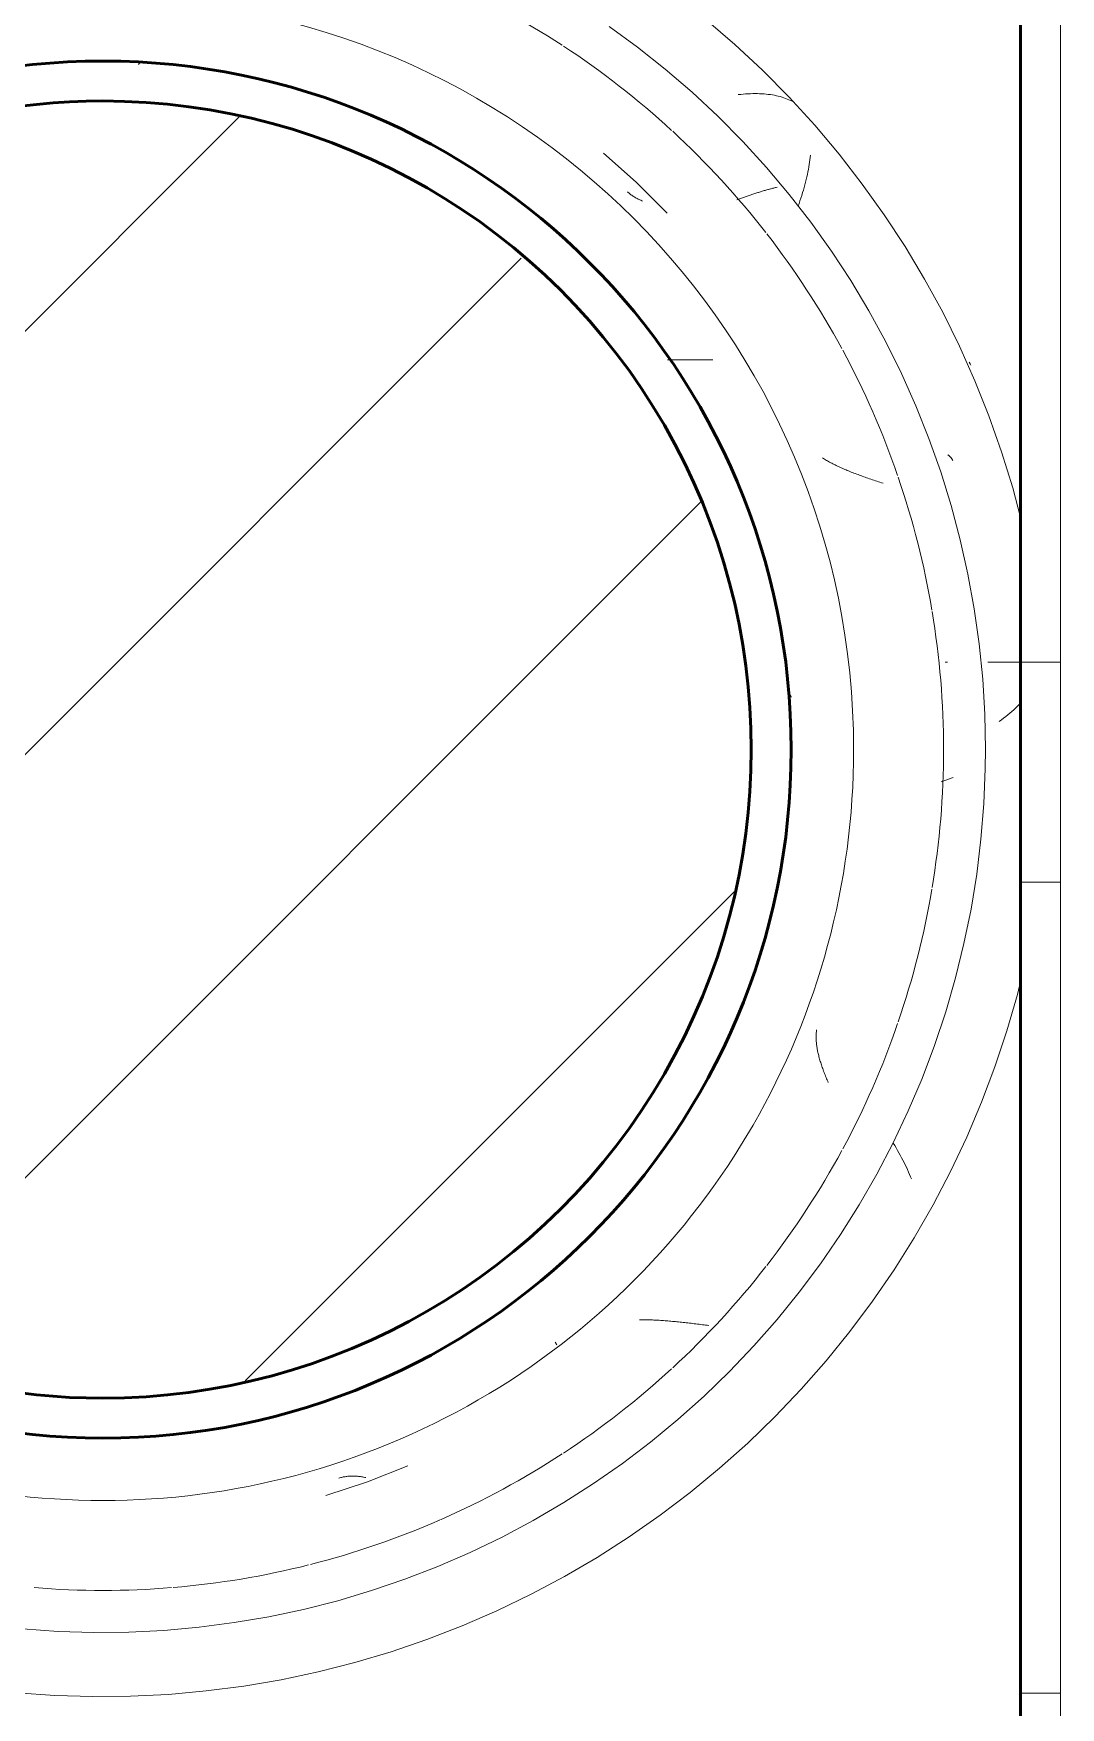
# Model space of a CAD drawing. Header units: millimetres. Extents: x -9358 to 257996, y -67499 to 9117.
# Drawn here: x -685 to -170, y -35973 to -35134 of the extents above; entities that cross this region are included whole.
import ezdxf

# ---------------------------------------------------------------- set-up
doc = ezdxf.new("R2010")
doc.units = ezdxf.units.MM
doc.header["$LTSCALE"] = 1000
for name, color, linetype, lineweight in [('A-COL-RFC', 8, 'Continuous', 18), ('A-COL-RFC-1', 8, 'Continuous', 9), ('A-COL-RFC-2', 8, 'Continuous', 50), ('A-WAL-CLD', 8, 'Continuous', 9), ('A-WAL-CMU', 8, 'Continuous', 50), ('A-WAL-LOW-20', 8, 'Continuous', 18), ('A-WAL-PAT-1', 8, 'Continuous', 9)]:
    doc.layers.add(name, color=color, linetype=linetype, lineweight=lineweight)

# ---------------------------------------------------------------- blocks, each defined once
blk = doc.blocks.new('Concrete-Round-Column - 650-V24-01-Ground Floor Furniture Plan')
at = {"layer": 'A-COL-RFC-1'}
h = blk.add_hatch(dxfattribs=at)
h.set_pattern_fill('FP_59', color=256, style=0, pattern_type=2)
h.set_pattern_definition([(315, (36305, -650), (106.066, 106.066), [])])
h.paths.add_polyline_path([(-325, 0), (-318.76, -63.4), (-300.26, -124.37), (-270.23, -180.56), (-229.81, -229.81), (-180.56, -270.23), (-124.37, -300.26), (-63.4, -318.76), (0, -325), (63.4, -318.76), (124.37, -300.26), (180.56, -270.23), (229.81, -229.81), (270.23, -180.56), (300.26, -124.37), (318.91, -61.8), (325, 0), (318.76, 63.4), (300.26, 124.37), (270.23, 180.56), (229.81, 229.81), (180.56, 270.23), (124.37, 300.26), (63.4, 318.76), (0, 325), (-63.4, 318.76), (-124.37, 300.26), (-180.56, 270.23), (-229.81, 229.81), (-270.23, 180.56), (-300.26, 124.37), (-318.76, 63.4)], flags=0)
at = {"layer": 'A-COL-RFC-2'}
for start, end in [(360, 180), (180, 360)]:
    blk.add_arc((0, 0), 325, start, end, dxfattribs=at)
blk = doc.blocks.new('Walls 132 - Walls 13-607783-01-Ground Floor Furniture Plan')
at = {"layer": 'A-WAL-PAT-1'}
h = blk.add_hatch(dxfattribs=at)
h.set_pattern_fill('FP_61', color=256, style=0, pattern_type=2)
h.set_pattern_definition([(270, (16550, -18300), (900, 6e-14), [700, -700]), (270, (17000, -17600), (1800, 1e-13), [700, -700]), (180, (17000, -17600), (-9e-14, -700), [])])
h.paths.add_polyline_path([(16270, -18970), (16270, -17970), (14380, -17970), (14380, -18970), (15965.72, -18970)], flags=0)
h.paths.add_polyline_path([(16240, -18450), (16233.93, -18523.24), (16214.2, -18598.33), (16186.37, -18661.8), (16146.17, -18723.32), (16096.39, -18777.4), (16033.84, -18825), (15973.75, -18857.52), (15899.33, -18882.2), (15830.1, -18893.48), (15758.25, -18893.48), (15685.76, -18881.38), (15616.25, -18857.52), (15551.61, -18822.54), (15491.4, -18775), (15443.83, -18723.32), (15403.03, -18660.41), (15374.11, -18594.49), (15355.8, -18519.95), (15350, -18450), (15356.07, -18376.76), (15375.8, -18301.67), (15403.63, -18238.2), (15443.83, -18176.68), (15493.61, -18122.6), (15551.61, -18077.46), (15616.25, -18042.48), (15690.67, -18017.8), (15759.9, -18006.52), (15831.75, -18006.52), (15909.33, -18020.36), (15975.72, -18043.54), (16038.39, -18077.46), (16096.39, -18122.6), (16146.17, -18176.68), (16186.37, -18238.2), (16215.89, -18305.51), (16234.2, -18380.05), (16239.57, -18444.79)], flags=0)
h.paths.add_polyline_path([(15769.9, -18873.55), (15700.67, -18862), (15631.4, -18837.65), (15568.16, -18802.38), (15517.16, -18762.68), (15469.62, -18711.04), (15429.13, -18647.5), (15402.23, -18584.84), (15385.8, -18519.95), (15380, -18450), (15385.8, -18380.05), (15403.63, -18310.62), (15431.22, -18247.72), (15469.62, -18188.96), (15517.16, -18137.32), (15572.55, -18094.2), (15634.28, -18060.8), (15700.67, -18038), (15769.9, -18026.45), (15758.25, -18026.73), (15685.76, -18039.69), (15624.28, -18060.8), (15558.16, -18097.62), (15507.16, -18137.32), (15459.62, -18188.96), (15421.22, -18247.72), (15393.03, -18312), (15375.8, -18380.05), (15370, -18450), (15376.63, -18523.24), (15393.03, -18588), (15421.22, -18652.28), (15459.62, -18711.04), (15507.16, -18762.68), (15562.55, -18805.8), (15624.28, -18839.2), (15690.67, -18862), (15759.9, -18873.55)], flags=0)
h.paths.add_polyline_path([(15280, -18450), (15273.93, -18523.24), (15254.2, -18598.33), (15226.37, -18661.8), (15186.17, -18723.32), (15132.27, -18780.61), (15073.84, -18825), (15013.75, -18857.52), (14939.33, -18882.2), (14870.1, -18893.48), (14798.25, -18893.48), (14725.76, -18881.38), (14656.25, -18857.52), (14587.45, -18819.3), (14531.18, -18774.76), (14483.83, -18723.32), (14443.63, -18661.8), (14414.11, -18594.49), (14395.8, -18519.95), (14390, -18450), (14396.07, -18376.76), (14415.8, -18301.67), (14443.63, -18238.2), (14483.83, -18176.68), (14533.61, -18122.6), (14591.61, -18077.46), (14656.25, -18042.48), (14730.67, -18017.8), (14799.9, -18006.52), (14871.75, -18006.52), (14944.24, -18018.62), (15015.72, -18043.54), (15078.39, -18077.46), (15136.39, -18122.6), (15186.17, -18176.68), (15226.37, -18238.2), (15257.32, -18311.17), (15274.2, -18380.05), (15274.88, -18388.2)], flags=0)
h.paths.add_polyline_path([(14809.9, -18873.55), (14740.67, -18862), (14674.28, -18839.2), (14608.16, -18802.38), (14557.16, -18762.68), (14509.62, -18711.04), (14469.13, -18647.5), (14442.23, -18584.84), (14425.4, -18515.12), (14420, -18450), (14425.8, -18380.05), (14443.63, -18310.62), (14471.22, -18247.72), (14509.62, -18188.96), (14557.16, -18137.32), (14612.55, -18094.2), (14674.28, -18060.8), (14740.67, -18038), (14809.9, -18026.45), (14798.25, -18026.73), (14725.76, -18039.69), (14659.82, -18063.21), (14598.16, -18097.62), (14547.16, -18137.32), (14499.62, -18188.96), (14461.22, -18247.72), (14433.03, -18312), (14415.8, -18380.05), (14410, -18450), (14416.63, -18523.24), (14433.03, -18588), (14461.22, -18652.28), (14499.62, -18711.04), (14547.37, -18762.85), (14602.55, -18805.8), (14664.28, -18839.2), (14730.7, -18862), (14799.9, -18873.55)], flags=0)
blk = doc.blocks.new('FP_348-01-Ground Floor Furniture Plan')
at = {"layer": 'A-WAL-PAT-1'}
for p, q in [((49005.67, 1434.41), (49005.09, 1434.24)), ((49006.26, 1434.59), (49005.67, 1434.41)), ((49006.85, 1434.77), (49006.26, 1434.59)), ((49007.44, 1434.97), (49006.85, 1434.77)), ((49008.04, 1435.16), (49007.44, 1434.97)), ((49008.65, 1435.37), (49008.04, 1435.16)), ((49009.25, 1435.58), (49008.65, 1435.37)), ((49009.86, 1435.8), (49009.25, 1435.58)), ((49010.48, 1436.02), (49009.86, 1435.8)), ((49011.1, 1436.25), (49010.48, 1436.02)), ((49011.72, 1436.49), (49011.1, 1436.25)), ((49012.35, 1436.73), (49011.72, 1436.49)), ((49012.98, 1436.98), (49012.35, 1436.73)), ((49013.61, 1437.23), (49012.98, 1436.98)), ((49014.25, 1437.49), (49013.61, 1437.23)), ((49014.9, 1437.76), (49014.25, 1437.49)), ((49015.54, 1438.03), (49014.9, 1437.76)), ((49016.19, 1438.31), (49015.54, 1438.03)), ((49016.85, 1438.59), (49016.19, 1438.31)), ((48990.91, 1432.66), (48990.44, 1432.73)), ((48991.38, 1432.61), (48990.91, 1432.66)), ((48991.86, 1432.57), (48991.38, 1432.61)), ((48992.34, 1432.53), (48991.86, 1432.57)), ((48992.82, 1432.5), (48992.34, 1432.53)), ((48993.31, 1432.49), (48992.82, 1432.5)), ((48993.81, 1432.48), (48993.31, 1432.49)), ((48994.3, 1432.48), (48993.81, 1432.48)), ((48994.8, 1432.49), (48994.3, 1432.48)), ((48995.31, 1432.51), (48994.8, 1432.49)), ((48995.81, 1432.53), (48995.31, 1432.51)), ((48996.33, 1432.57), (48995.81, 1432.53)), ((48996.84, 1432.61), (48996.33, 1432.57)), ((48997.36, 1432.66), (48996.84, 1432.61)), ((48997.89, 1432.72), (48997.36, 1432.66)), ((48998.42, 1432.79), (48997.89, 1432.72)), ((48998.95, 1432.87), (48998.42, 1432.79)), ((48999.49, 1432.96), (48998.95, 1432.87)), ((49000.03, 1433.05), (48999.49, 1432.96)), ((49000.57, 1433.15), (49000.03, 1433.05)), ((49001.12, 1433.26), (49000.57, 1433.15)), ((49001.68, 1433.38), (49001.12, 1433.26)), ((49002.24, 1433.5), (49001.68, 1433.38)), ((49002.8, 1433.64), (49002.24, 1433.5)), ((49003.36, 1433.78), (49002.8, 1433.64)), ((49003.93, 1433.92), (49003.36, 1433.78)), ((49004.51, 1434.08), (49003.93, 1433.92)), ((49005.09, 1434.24), (49004.51, 1434.08)), ((49138.17, 1375.47), (49138.27, 1376.29)), ((49138.27, 1376.29), (49138.37, 1377.11)), ((49138.37, 1377.11), (49138.47, 1377.94)), ((49138.47, 1377.94), (49138.57, 1378.77)), ((49137.12, 1366.61), (49137.21, 1367.4)), ((49137.21, 1367.4), (49137.3, 1368.19)), ((49137.3, 1368.19), (49137.4, 1368.99)), ((49137.4, 1368.99), (49137.49, 1369.79)), ((49137.49, 1369.79), (49137.58, 1370.59)), ((49137.58, 1370.59), (49137.68, 1371.39)), ((49137.68, 1371.39), (49137.77, 1372.2)), ((49137.77, 1372.2), (49137.87, 1373.01)), ((49137.87, 1373.01), (49137.97, 1373.83)), ((49137.97, 1373.83), (49138.07, 1374.65)), ((49138.07, 1374.65), (49138.17, 1375.47)), ((49136.29, 1358.22), (49136.35, 1358.96)), ((49136.35, 1358.96), (49136.42, 1359.71)), ((49136.42, 1359.71), (49136.49, 1360.46)), ((49136.49, 1360.46), (49136.56, 1361.21)), ((49136.56, 1361.21), (49136.63, 1361.97)), ((49136.63, 1361.97), (49136.71, 1362.73)), ((49136.71, 1362.73), (49136.79, 1363.5)), ((49136.79, 1363.5), (49136.87, 1364.27)), ((49136.87, 1364.27), (49136.95, 1365.05)), ((49136.95, 1365.05), (49137.04, 1365.83)), ((49137.04, 1365.83), (49137.12, 1366.61)), ((49135.81, 1350.42), (49135.83, 1351.1)), ((49135.83, 1351.1), (49135.86, 1351.79)), ((49135.86, 1351.79), (49135.89, 1352.48)), ((49135.89, 1352.48), (49135.93, 1353.18)), ((49135.93, 1353.18), (49135.97, 1353.89)), ((49135.97, 1353.89), (49136.02, 1354.6)), ((49136.02, 1354.6), (49136.06, 1355.31)), ((49136.06, 1355.31), (49136.11, 1356.03)), ((49136.11, 1356.03), (49136.17, 1356.76)), ((49136.17, 1356.76), (49136.23, 1357.49)), ((49136.23, 1357.49), (49136.29, 1358.22)), ((49135.75, 1347.74), (49135.76, 1348.4)), ((49135.75, 1347.09), (49135.75, 1347.74)), ((49135.75, 1346.44), (49135.75, 1347.09)), ((49135.76, 1345.8), (49135.75, 1346.44)), ((49135.76, 1348.4), (49135.77, 1349.07)), ((49135.77, 1345.16), (49135.76, 1345.8)), ((49135.77, 1349.07), (49135.79, 1349.74)), ((49135.78, 1344.53), (49135.77, 1345.16)), ((49135.81, 1343.91), (49135.78, 1344.53)), ((49135.79, 1349.74), (49135.81, 1350.42)), ((49208.96, 1227.9), (49216.97, 1207.53)), ((49214.03, 1200.14), (49214.04, 1200.63)), ((49214.04, 1199.66), (49214.03, 1200.14)), ((49214.04, 1200.63), (49214.05, 1201.11)), ((49214.05, 1199.19), (49214.04, 1199.66)), ((49214.05, 1201.11), (49214.07, 1201.61)), ((49214.07, 1201.61), (49214.1, 1202.1)), ((49214.1, 1202.1), (49214.14, 1202.6)), ((49214.14, 1202.6), (49214.19, 1203.1)), ((49214.19, 1203.1), (49214.25, 1203.61)), ((49214.25, 1203.61), (49214.31, 1204.12)), ((49214.31, 1204.12), (49214.39, 1204.63)), ((49214.39, 1204.63), (49214.47, 1205.14)), ((49214.47, 1205.14), (49214.56, 1205.66)), ((49214.56, 1205.66), (49214.66, 1206.19)), ((49214.66, 1206.19), (49214.77, 1206.72)), ((49216.97, 1207.53), (49223.83, 1186.74)), ((49214.07, 1198.71), (49214.05, 1199.19)), ((49214.11, 1198.24), (49214.07, 1198.71)), ((49214.15, 1197.77), (49214.11, 1198.24)), ((49214.2, 1197.31), (49214.15, 1197.77)), ((49214.26, 1196.85), (49214.2, 1197.31)), ((49214.33, 1196.39), (49214.26, 1196.85)), ((49214.4, 1195.94), (49214.33, 1196.39)), ((49214.49, 1195.49), (49214.4, 1195.94)), ((49214.59, 1195.04), (49214.49, 1195.49)), ((49214.69, 1194.6), (49214.59, 1195.04)), ((49214.81, 1194.16), (49214.69, 1194.6)), ((49214.94, 1193.72), (49214.81, 1194.16)), ((49215.07, 1193.29), (49214.94, 1193.72))]:
    blk.add_line(p, q, dxfattribs=at)
blk = doc.blocks.new('FP_349-01-Ground Floor Furniture Plan')
at = {"layer": 'A-WAL-LOW-20', "flags": 128}
blk.add_lwpolyline([(48733.64, 1535), (48718.86, 1531.07), (48700.72, 1525.46), (48682.83, 1519.13), (48665.2, 1512.09), (48647.87, 1504.35), (48630.86, 1495.92), (48614.21, 1486.82), (48597.93, 1477.06), (48582.05, 1466.66), (48566.6, 1455.63), (48551.61, 1444), (48537.09, 1431.77), (48523.07, 1418.97), (48509.58, 1405.62), (48496.63, 1391.74), (48484.25, 1377.36)], dxfattribs=at)
at = {"layer": 'A-WAL-PAT-1'}
for p, q in [((48827.46, 1534.28), (48826.6, 1535.15)), ((48828.32, 1533.39), (48827.46, 1534.28)), ((48829.17, 1532.47), (48828.32, 1533.39)), ((48830.02, 1531.54), (48829.17, 1532.47)), ((48830.87, 1530.57), (48830.02, 1531.54)), ((48831.71, 1529.59), (48830.87, 1530.57)), ((48832.56, 1528.58), (48831.71, 1529.59)), ((48833.4, 1527.54), (48832.56, 1528.58)), ((48834.23, 1526.49), (48833.4, 1527.54)), ((48835.07, 1525.42), (48834.23, 1526.49)), ((48835.9, 1524.32), (48835.07, 1525.42)), ((48657.45, 1509.99), (48656.69, 1509.62)), ((48656.69, 1509.62), (48655.95, 1509.22)), ((48553.27, 1429.54), (48552.1, 1429.66)), ((48554.45, 1429.4), (48553.27, 1429.54)), ((48555.64, 1429.24), (48554.45, 1429.4)), ((48556.85, 1429.05), (48555.64, 1429.24)), ((48558.07, 1428.85), (48556.85, 1429.05)), ((48559.31, 1428.62), (48558.07, 1428.85)), ((48560.55, 1428.38), (48559.31, 1428.62)), ((48561.81, 1428.11), (48560.55, 1428.38)), ((48563.08, 1427.83), (48561.81, 1428.11)), ((48564.36, 1427.52), (48563.08, 1427.83)), ((48565.66, 1427.2), (48564.36, 1427.52)), ((48566.96, 1426.85), (48565.66, 1427.2)), ((48568.27, 1426.49), (48566.96, 1426.85)), ((48569.6, 1426.1), (48568.27, 1426.49)), ((48570.93, 1425.7), (48569.6, 1426.1)), ((48524.02, 1418.05), (48523.69, 1417.19)), ((48524.37, 1418.89), (48524.02, 1418.05)), ((48524.75, 1419.71), (48524.37, 1418.89)), ((48525.15, 1420.51), (48524.75, 1419.71)), ((48572.28, 1425.28), (48570.93, 1425.7)), ((48573.63, 1424.84), (48572.28, 1425.28)), ((48574.99, 1424.39), (48573.63, 1424.84)), ((48576.36, 1423.92), (48574.99, 1424.39)), ((48577.73, 1423.43), (48576.36, 1423.92)), ((48521.81, 1409.55), (48521.68, 1408.51)), ((48521.97, 1410.57), (48521.81, 1409.55)), ((48522.15, 1411.58), (48521.97, 1410.57)), ((48522.35, 1412.56), (48522.15, 1411.58)), ((48522.58, 1413.53), (48522.35, 1412.56)), ((48522.82, 1414.47), (48522.58, 1413.53)), ((48523.09, 1415.4), (48522.82, 1414.47)), ((48523.38, 1416.3), (48523.09, 1415.4)), ((48523.69, 1417.19), (48523.38, 1416.3)), ((48521.31, 1403.03), (48521.3, 1401.89)), ((48521.3, 1401.89), (48521.31, 1400.72)), ((48521.34, 1404.16), (48521.31, 1403.03)), ((48521.4, 1405.28), (48521.34, 1404.16)), ((48521.47, 1406.37), (48521.4, 1405.28)), ((48521.56, 1407.45), (48521.47, 1406.37)), ((48521.68, 1408.51), (48521.56, 1407.45)), ((48521.31, 1400.72), (48521.35, 1399.54)), ((48521.35, 1399.54), (48521.4, 1398.35)), ((48521.4, 1398.35), (48521.47, 1397.13)), ((48521.47, 1397.13), (48521.56, 1395.91)), ((48521.56, 1395.91), (48521.67, 1394.67)), ((48521.67, 1394.67), (48521.81, 1393.41))]:
    blk.add_line(p, q, dxfattribs=at)
blk = doc.blocks.new('FP_350-01-Ground Floor Furniture Plan')
at = {"layer": 'A-WAL-LOW-20', "flags": 128}
blk.add_lwpolyline([(49322.59, 1031.97), (49323.94, 1050.91), (49324.52, 1069.88), (49324.34, 1088.86), (49323.41, 1107.81), (49321.72, 1126.72), (49319.27, 1145.54), (49316.08, 1164.25), (49312.14, 1182.82), (49307.46, 1201.21), (49302.04, 1219.4), (49295.91, 1237.37), (49289.06, 1255.07), (49281.5, 1272.48), (49273.26, 1289.58), (49264.34, 1306.33), (49254.76, 1322.72), (49244.53, 1338.71), (49233.67, 1354.27), (49222.19, 1369.39), (49210.12, 1384.04), (49197.48, 1398.19), (49184.28, 1411.83), (49170.54, 1424.93), (49156.29, 1437.47), (49141.55, 1449.43), (49126.34, 1460.78), (49110.69, 1471.53), (49094.63, 1481.63), (49078.17, 1491.09), (49061.35, 1499.88), (49044.19, 1508), (49026.72, 1515.41), (49008.97, 1522.13), (48990.96, 1528.13), (48972.73, 1533.4), (48966.25, 1535)], dxfattribs=at)
at = {"layer": 'A-WAL-PAT-1'}
for p, q in [((49056.92, 1476.56), (49055.71, 1475.95)), ((49058.11, 1477.15), (49056.92, 1476.56)), ((49059.31, 1477.72), (49058.11, 1477.15)), ((49060.49, 1478.27), (49059.31, 1477.72)), ((49061.67, 1478.8), (49060.49, 1478.27)), ((49062.84, 1479.31), (49061.67, 1478.8)), ((49064, 1479.79), (49062.84, 1479.31)), ((49065.16, 1480.25), (49064, 1479.79)), ((49048.37, 1471.86), (49047.13, 1471.11)), ((49049.6, 1472.59), (49048.37, 1471.86)), ((49050.84, 1473.3), (49049.6, 1472.59)), ((49052.06, 1473.99), (49050.84, 1473.3)), ((49053.28, 1474.66), (49052.06, 1473.99)), ((49054.5, 1475.31), (49053.28, 1474.66)), ((49055.71, 1475.95), (49054.5, 1475.31))]:
    blk.add_line(p, q, dxfattribs=at)
blk = doc.blocks.new('FP_351-01-Ground Floor Furniture Plan')
at = {"layer": 'A-WAL-PAT-1'}
for p, q in [((48714.53, 1459.96), (48714.27, 1459.22)), ((48714.78, 1460.7), (48714.53, 1459.96)), ((48715.04, 1461.45), (48714.78, 1460.7)), ((48715.3, 1462.2), (48715.04, 1461.45)), ((48715.55, 1462.96), (48715.3, 1462.2)), ((48715.81, 1463.71), (48715.55, 1462.96)), ((48716.07, 1464.48), (48715.81, 1463.71)), ((48716.32, 1465.24), (48716.07, 1464.48)), ((48716.58, 1466.01), (48716.32, 1465.24)), ((48711.43, 1451.44), (48711.17, 1450.77)), ((48711.7, 1452.12), (48711.43, 1451.44)), ((48711.96, 1452.81), (48711.7, 1452.12)), ((48712.21, 1453.5), (48711.96, 1452.81)), ((48712.47, 1454.2), (48712.21, 1453.5)), ((48712.73, 1454.9), (48712.47, 1454.2)), ((48712.99, 1455.61), (48712.73, 1454.9)), ((48713.25, 1456.32), (48712.99, 1455.61)), ((48713.5, 1457.04), (48713.25, 1456.32)), ((48713.76, 1457.76), (48713.5, 1457.04)), ((48714.02, 1458.49), (48713.76, 1457.76)), ((48714.27, 1459.22), (48714.02, 1458.49)), ((48707.95, 1443.19), (48707.67, 1442.6)), ((48708.22, 1443.78), (48707.95, 1443.19)), ((48708.5, 1444.38), (48708.22, 1443.78)), ((48708.77, 1444.99), (48708.5, 1444.38)), ((48709.04, 1445.6), (48708.77, 1444.99)), ((48709.31, 1446.23), (48709.04, 1445.6)), ((48709.58, 1446.86), (48709.31, 1446.23)), ((48709.85, 1447.49), (48709.58, 1446.86)), ((48710.12, 1448.13), (48709.85, 1447.49)), ((48710.38, 1448.78), (48710.12, 1448.13)), ((48710.65, 1449.44), (48710.38, 1448.78)), ((48710.91, 1450.1), (48710.65, 1449.44)), ((48711.17, 1450.77), (48710.91, 1450.1)), ((48704.18, 1436.17), (48703.87, 1435.69)), ((48704.48, 1436.66), (48704.18, 1436.17)), ((48704.78, 1437.16), (48704.48, 1436.66)), ((48705.08, 1437.67), (48704.78, 1437.16)), ((48705.38, 1438.19), (48705.08, 1437.67)), ((48705.67, 1438.71), (48705.38, 1438.19)), ((48705.96, 1439.24), (48705.67, 1438.71)), ((48706.25, 1439.78), (48705.96, 1439.24)), ((48706.54, 1440.33), (48706.25, 1439.78)), ((48706.82, 1440.89), (48706.54, 1440.33)), ((48707.11, 1441.45), (48706.82, 1440.89)), ((48707.39, 1442.02), (48707.11, 1441.45)), ((48707.67, 1442.6), (48707.39, 1442.02)), ((48565.75, 1342.27), (48581.19, 1357.79)), ((48551.21, 1325.91), (48565.75, 1342.27)), ((48573.71, 1342.44), (48573.48, 1342.02)), ((48573.93, 1342.86), (48573.71, 1342.44)), ((48574.15, 1343.28), (48573.93, 1342.86)), ((48574.36, 1343.72), (48574.15, 1343.28)), ((48574.56, 1344.16), (48574.36, 1343.72)), ((48574.76, 1344.61), (48574.56, 1344.16)), ((48574.95, 1345.06), (48574.76, 1344.61)), ((48575.13, 1345.53), (48574.95, 1345.06)), ((48570.79, 1338.27), (48570.48, 1337.94)), ((48571.09, 1338.62), (48570.79, 1338.27)), ((48571.38, 1338.97), (48571.09, 1338.62)), ((48571.67, 1339.32), (48571.38, 1338.97)), ((48571.95, 1339.69), (48571.67, 1339.32)), ((48572.22, 1340.06), (48571.95, 1339.69)), ((48572.49, 1340.44), (48572.22, 1340.06)), ((48572.74, 1340.82), (48572.49, 1340.44)), ((48572.99, 1341.22), (48572.74, 1340.82)), ((48573.24, 1341.62), (48572.99, 1341.22)), ((48573.48, 1342.02), (48573.24, 1341.62))]:
    blk.add_line(p, q, dxfattribs=at)
blk = doc.blocks.new('FP_352-01-Ground Floor Furniture Plan')
at = {"layer": 'A-WAL-LOW-20', "flags": 128}
blk.add_lwpolyline([(48850, 1517.4), (48832.31, 1517.05), (48814.65, 1515.98), (48797.04, 1514.22), (48779.52, 1511.75), (48762.11, 1508.58), (48744.84, 1504.72), (48727.74, 1500.17), (48710.84, 1494.94), (48694.15, 1489.04), (48677.72, 1482.48), (48661.56, 1475.26), (48645.71, 1467.41), (48630.18, 1458.92), (48615, 1449.83), (48600.2, 1440.13), (48585.8, 1429.85), (48571.82, 1419), (48558.29, 1407.6), (48545.22, 1395.67), (48532.64, 1383.22), (48520.57, 1370.29), (48509.02, 1356.88), (48498.03, 1343.01), (48487.59, 1328.73)], dxfattribs=at)
at = {"layer": 'A-WAL-PAT-1'}
for p, q in [((48702.4, 1498.66), (48702.26, 1498.45)), ((48702.54, 1498.85), (48702.4, 1498.66)), ((48702.68, 1499.04), (48702.54, 1498.85)), ((48702.82, 1499.23), (48702.68, 1499.04)), ((48702.97, 1499.4), (48702.82, 1499.23)), ((48703.12, 1499.57), (48702.97, 1499.4)), ((48703.28, 1499.73), (48703.12, 1499.57)), ((48703.43, 1499.88), (48703.28, 1499.73)), ((48703.59, 1500.02), (48703.43, 1499.88)), ((48703.75, 1500.16), (48703.59, 1500.02)), ((48703.92, 1500.29), (48703.75, 1500.16)), ((48704.08, 1500.41), (48703.92, 1500.29)), ((48704.25, 1500.52), (48704.08, 1500.41)), ((48704.43, 1500.62), (48704.25, 1500.52)), ((48704.6, 1500.72), (48704.43, 1500.62)), ((48704.78, 1500.81), (48704.6, 1500.72)), ((48704.96, 1500.89), (48704.78, 1500.81)), ((48705.15, 1500.96), (48704.96, 1500.89)), ((48568.23, 1412.94), (48568.32, 1412.53)), ((48568.32, 1412.53), (48568.42, 1412.12)), ((48568.42, 1412.12), (48568.52, 1411.7)), ((48568.52, 1411.7), (48568.62, 1411.28)), ((48568.62, 1411.28), (48568.72, 1410.85)), ((48568.72, 1410.85), (48568.83, 1410.42)), ((48568.83, 1410.42), (48568.94, 1409.99)), ((48568.94, 1409.99), (48569.05, 1409.56)), ((48569.05, 1409.56), (48569.17, 1409.12)), ((48569.17, 1409.12), (48569.29, 1408.68)), ((48569.29, 1408.68), (48569.41, 1408.23)), ((48569.41, 1408.23), (48569.54, 1407.79)), ((48569.54, 1407.79), (48569.67, 1407.34)), ((48569.67, 1407.34), (48569.8, 1406.88)), ((48569.8, 1406.88), (48569.93, 1406.43)), ((48569.93, 1406.43), (48570.07, 1405.97)), ((48570.07, 1405.97), (48570.21, 1405.51)), ((48570.21, 1405.51), (48570.35, 1405.05)), ((48570.35, 1405.05), (48570.49, 1404.59)), ((48570.49, 1404.59), (48570.64, 1404.12)), ((48570.64, 1404.12), (48570.79, 1403.65)), ((48570.79, 1403.65), (48570.93, 1403.19)), ((48570.93, 1403.19), (48571.09, 1402.72)), ((48571.09, 1402.72), (48571.24, 1402.24)), ((48571.24, 1402.24), (48571.39, 1401.77)), ((48571.39, 1401.77), (48571.55, 1401.3)), ((48571.55, 1401.3), (48571.71, 1400.82)), ((48571.71, 1400.82), (48571.87, 1400.34)), ((48571.87, 1400.34), (48572.03, 1399.87)), ((48572.03, 1399.87), (48572.19, 1399.39)), ((48572.19, 1399.39), (48572.35, 1398.91)), ((48572.35, 1398.91), (48572.51, 1398.43)), ((48572.51, 1398.43), (48572.68, 1397.95)), ((48572.68, 1397.95), (48572.84, 1397.47)), ((48572.84, 1397.47), (48573.01, 1396.99)), ((48573.01, 1396.99), (48573.18, 1396.51)), ((48573.18, 1396.51), (48573.34, 1396.03)), ((48573.34, 1396.03), (48573.51, 1395.55)), ((48573.51, 1395.55), (48573.68, 1395.07)), ((48573.68, 1395.07), (48573.85, 1394.59)), ((48573.85, 1394.59), (48574.01, 1394.12)), ((48574.01, 1394.12), (48574.18, 1393.64)), ((48574.18, 1393.64), (48574.35, 1393.16)), ((48574.35, 1393.16), (48574.52, 1392.68))]:
    blk.add_line(p, q, dxfattribs=at)
blk = doc.blocks.new('FP_353-01-Ground Floor Furniture Plan')
at = {"layer": 'A-WAL-LOW-20', "flags": 128}
blk.add_lwpolyline([(49290.58, 1034.89), (49291.83, 1052.54), (49292.37, 1070.22), (49292.21, 1087.92), (49291.34, 1105.59), (49289.76, 1123.22), (49287.48, 1140.76), (49284.5, 1158.21), (49280.83, 1175.51), (49276.47, 1192.66), (49271.42, 1209.62), (49265.7, 1226.37), (49259.31, 1242.87), (49252.27, 1259.1), (49244.59, 1275.04), (49236.27, 1290.66), (49227.34, 1305.94), (49217.8, 1320.84), (49207.68, 1335.35), (49196.98, 1349.45), (49185.73, 1363.1), (49173.94, 1376.3), (49161.63, 1389.01), (49148.82, 1401.22), (49135.54, 1412.91), (49121.8, 1424.06), (49107.62, 1434.65), (49093.03, 1444.66), (49078.06, 1454.09), (49062.72, 1462.9), (49047.03, 1471.1), (49031.04, 1478.66), (49014.75, 1485.58), (48998.2, 1491.84), (48981.41, 1497.43), (48964.41, 1502.35), (48947.23, 1506.58), (48929.9, 1510.13), (48912.43, 1512.97), (48894.87, 1515.12), (48877.23, 1516.56), (48859.55, 1517.3), (48850, 1517.4)], dxfattribs=at)
at = {"layer": 'A-WAL-PAT-1'}
for p, q in [((48864.19, 1500.71), (48864.02, 1501.17)), ((48864.36, 1500.25), (48864.19, 1500.71)), ((48864.52, 1499.79), (48864.36, 1500.25)), ((48864.69, 1499.33), (48864.52, 1499.79)), ((48864.85, 1498.87), (48864.69, 1499.33)), ((48865.01, 1498.41), (48864.85, 1498.87)), ((48865.18, 1497.95), (48865.01, 1498.41)), ((48865.34, 1497.48), (48865.18, 1497.95)), ((48865.5, 1497.02), (48865.34, 1497.48)), ((48865.67, 1496.56), (48865.5, 1497.02)), ((48865.83, 1496.1), (48865.67, 1496.56)), ((48865.99, 1495.64), (48865.83, 1496.1)), ((48866.15, 1495.18), (48865.99, 1495.64))]:
    blk.add_line(p, q, dxfattribs=at)
blk = doc.blocks.new('Walls 301 - Walls 78-2881893-01-Ground Floor Furniture Plan')
at = {"layer": 'A-WAL-PAT-1'}
h = blk.add_hatch(dxfattribs=at)
h.set_pattern_fill('FP_189', color=256, style=0, pattern_type=2)
h.set_pattern_definition([(90, (13505, 1725), (-132.08, 528.32), [43.586, -352.654, 43.586, -352.654, -2113.28]), (90, (13505, 1725), (-132.08, 528.32), [-792.48, 43.586, -748.894, 43.586, -352.654, -924.56]), (90, (13505, 1725), (-132.08, 528.32), [-1981.2, 43.586, -220.574, 43.586, -616.814]), (210, (13438.96, 1923.12), (-391.49854, -378.54464), [43.586, -352.654, 43.586, -2465.934]), (210, (13438.96, 1923.12), (-391.49854, -378.54464), [-439.826, -352.654, 43.586, -748.894, -1320.8]), (210, (13438.96, 1923.12), (-391.49854, -378.54464), [-1584.96, 43.586, -352.654, 43.586, -880.974]), (210, (13438.96, 1923.12), (-391.49854, -378.54464), [-2024.786, -220.574, 43.586, -616.814]), (330, (13174.8, 1989.16), (523.57854, -149.77536), [43.586, -352.654, 43.586, -2465.934]), (330, (13174.8, 1989.16), (523.57854, -149.77536), [-439.826, -352.654, 43.586, -748.894, -1320.8]), (330, (13174.8, 1989.16), (523.57854, -149.77536), [-1584.96, 43.586, -352.654, 43.586, -880.974]), (330, (13174.8, 1989.16), (523.57854, -149.77536), [-2024.786, -220.574, 43.586, -616.814])])
h.paths.add_polyline_path([(49226.29, 1075), (49220.58, 1140.34), (49203.6, 1203.7), (49175, 1264.4), (49138.26, 1316.88), (49086.79, 1366.82), (49038.15, 1400.88), (48978.63, 1428.62), (48911.7, 1445.89), (48850, 1451.29), (48784.66, 1445.58), (48721.3, 1428.6), (48661.85, 1400.88), (48608.12, 1363.26), (48561.74, 1316.88), (48524.12, 1263.15), (48495.24, 1199.37), (48479.42, 1140.34), (48473.71, 1075), (48479.42, 1009.66), (48496.4, 946.3), (48525, 885.6), (48561.74, 833.12), (48608.12, 786.74), (48661.85, 749.12), (48721.3, 721.4), (48784.66, 704.42), (48850, 698.71), (48915.34, 704.42), (48978.7, 721.4), (49042.78, 752.36), (49092.38, 787.25), (49138.26, 833.12), (49175.88, 886.85), (49204.76, 950.63), (49220.75, 1011.62)], flags=0)
h.paths.add_polyline_path([(49195, 1075), (49188.91, 1010.84), (49170.99, 948.95), (49141.89, 891.49), (49102.65, 840.47), (49054.67, 797.68), (48999.67, 764.58), (48939.59, 742.27), (48876.56, 731.47), (48818.17, 731.47), (48755.59, 743.17), (48696.22, 766.17), (48642.09, 799.68), (48593.07, 845.19), (48556.15, 894.44), (48528.22, 950.63), (48510.87, 1011.61), (48505, 1075), (48511.09, 1139.16), (48529.01, 1201.05), (48558.11, 1258.51), (48597.35, 1309.53), (48645.32, 1352.32), (48700.33, 1385.42), (48760.41, 1407.73), (48823.44, 1418.53), (48881.83, 1418.53), (48949.72, 1404.77), (49003.78, 1383.83), (49057.91, 1350.32), (49106.93, 1304.81), (49143.85, 1255.56), (49171.78, 1199.37), (49189.13, 1138.39), (49193.36, 1092.7)], flags=0)
at = {"layer": 'A-WAL-LOW-20'}
blk.add_line((49236, 1243.94), (49235.86, 1244.25), dxfattribs=at)
for radius, start, end in [(421.35, 90, 99.45069), (421.35, 80.54931, 90), (421.35, 99.55369, 108.89692), (421.35, 71.10308, 80.44631), (421.35, 109.01567, 118.35275), (421.35, 61.64725, 70.98433), (376.29, 90, 270), (376.29, 270, 90), (421.35, 118.47642, 127.83937), (421.35, 52.16063, 61.52358), (421.35, 127.93416, 137.329), (421.35, 42.671, 52.06584), (421.35, 137.42747, 146.78306), (421.35, 33.21694, 42.57253), (421.35, 146.89229, 156.2656), (421.35, 23.7344, 33.10771), (421.35, 14.28959, 23.60515), (421.35, 4.79572, 14.15165), (421.35, 355.31249, 4.68751)]:
    blk.add_arc((48850, 1075), radius, start, end, dxfattribs=at)
for name in ['FP_349-01-Ground Floor Furniture Plan', 'FP_350-01-Ground Floor Furniture Plan', 'FP_352-01-Ground Floor Furniture Plan', 'FP_353-01-Ground Floor Furniture Plan', 'FP_351-01-Ground Floor Furniture Plan', 'FP_348-01-Ground Floor Furniture Plan']:
    blk.add_blockref(name, (0, 0), dxfattribs=at)
blk = doc.blocks.new('G')
at = {"layer": 'A-WAL-PAT-1'}
h = blk.add_hatch(dxfattribs=at)
h.set_pattern_fill('FP_2', color=256, style=0, pattern_type=2)
h.set_pattern_definition([(0, (0, 0), (812.8, 203.2), [33.528, -576.072, 33.528, -576.072, -3251.2]), (0, (0, 0), (812.8, 203.2), [-1219.2, 33.528, -1185.672, 33.528, -576.072, -1422.4]), (0, (0, 0), (812.8, 203.2), [-3048, 33.528, -372.872, 33.528, -982.472]), (120, (304.8, 101.6), (-582.3764, 602.3054), [33.528, -576.072, 33.528, -576.072, -3251.2]), (120, (304.8, 101.6), (-582.3764, 602.3054), [-1219.2, 33.528, -1185.672, 33.528, -576.072, -1422.4]), (120, (304.8, 101.6), (-582.3764, 602.3054), [-3048, 33.528, -372.872, 33.528, -982.472]), (240, (406.4, 508), (-230.4236, -805.5054), [33.528, -576.072, 33.528, -576.072, -3251.2]), (240, (406.4, 508), (-230.4236, -805.5054), [-1219.2, 33.528, -1185.672, 33.528, -576.072, -1422.4]), (240, (406.4, 508), (-230.4236, -805.5054), [-3048, 33.528, -372.872, 33.528, -982.472])])
h.paths.add_polyline_path([(-170, -36460), (-170, -34850), (-190, -34850), (-190, -36460)], flags=0)
at = {"layer": 'A-WAL-CLD'}
blk.add_line((-170, -36460), (-170, -34850), dxfattribs=at)
at = {"layer": 'A-WAL-CMU'}
blk.add_line((-190, -34830), (-190, -36460), dxfattribs=at)
for start, end in [(90, 270), (270, 90)]:
    blk.add_arc((-650, -35345), 345, start, end, dxfattribs=at)
at = {"layer": 'A-COL-RFC', "rotation": 269.9999999999997}
blk.add_blockref('Concrete-Round-Column - 650-V24-01-Ground Floor Furniture Plan', (-650, -35345), dxfattribs=at)
at = {"layer": 'A-WAL-LOW-20'}
for name, p, rotation in [('Walls 301 - Walls 78-2881893-01-Ground Floor Furniture Plan', (-1725, 13505), 270.0000000000002), ('Walls 132 - Walls 13-607783-01-Ground Floor Furniture Plan', (17800, -20500), 270.0000000000001)]:
    blk.add_blockref(name, p, dxfattribs=dict(at, rotation=rotation))

msp = doc.modelspace()

# ---------------------------------------------------------------- block references
msp.add_blockref('G', (0, -148.08))

doc.saveas('drawing.dxf')
